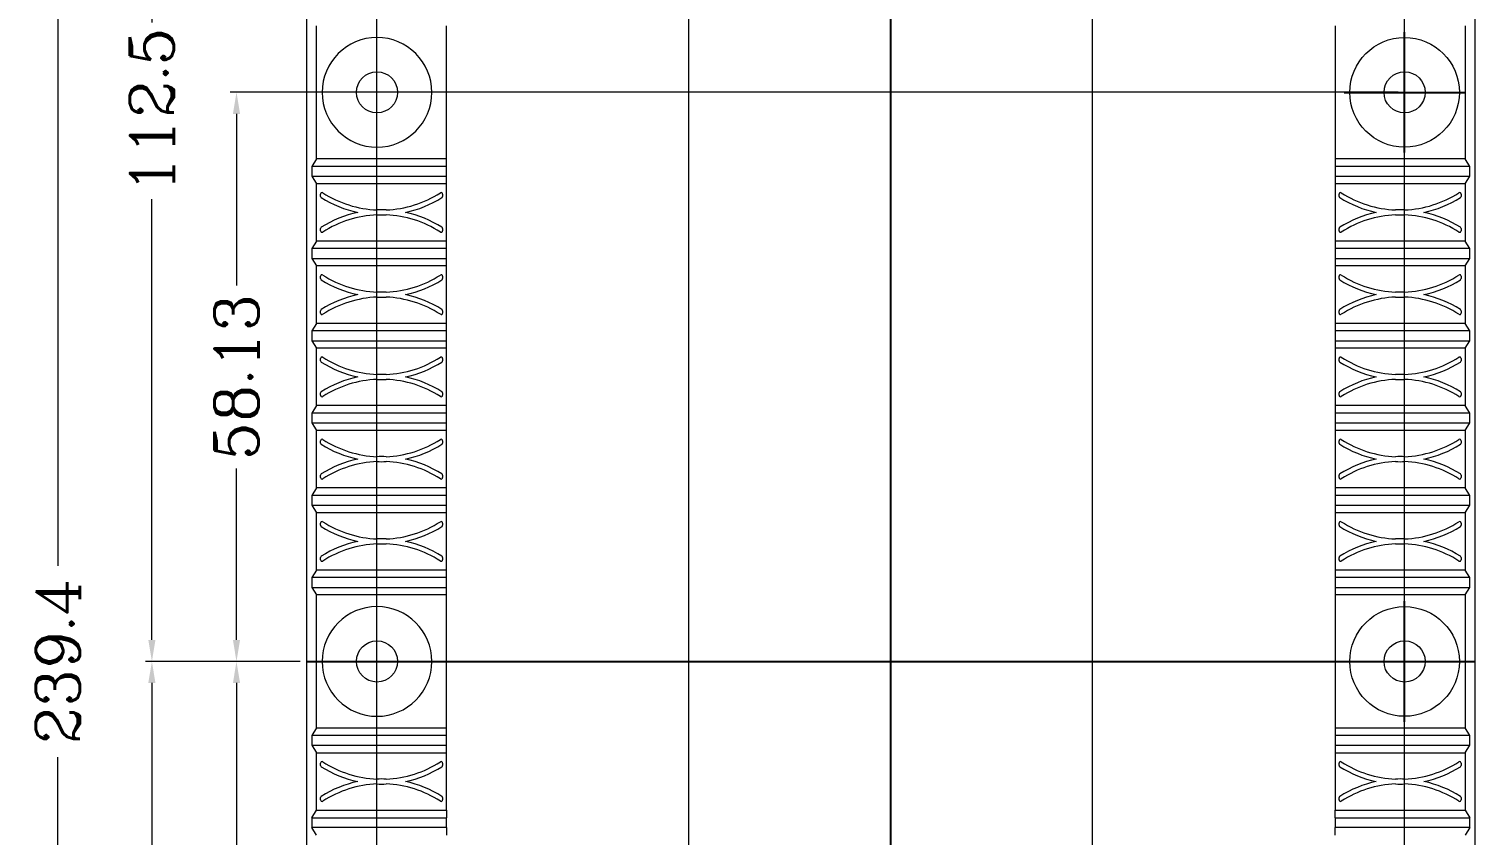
# Model space of a CAD drawing. Header units: inches. Extents: x 1726 to 2311, y 431 to 759.
# Drawn here: x 1726.1 to 1873.8, y 594.1 to 676.5 of the extents above; entities that cross this region are included whole.
import ezdxf
from ezdxf.lldxf.tags import DXFTag

# ---------------------------------------------------------------- set-up
doc = ezdxf.new("R2010")
doc.units = ezdxf.units.IN
doc.layers.add('3', color=7, linetype='Continuous', true_color=0xffffff)
doc.styles.add('ROMANC', font='romanc.shx', dxfattribs={"bigfont": 'gbcbig.shx'})
tags = doc.linetypes.add('CENTER', pattern=[2, 1.25, -0.25, 0.25, -0.25]).pattern_tags.tags
tags[10:11] = [DXFTag(74, 4), DXFTag(75, 0), DXFTag(340, '0'), DXFTag(46, 0.0), DXFTag(50, 0.0), DXFTag(44, 0.0), DXFTag(45, 0.0)]
tags[8:9] = [DXFTag(74, 4), DXFTag(75, 0), DXFTag(340, '0'), DXFTag(46, 0.0), DXFTag(50, 0.0), DXFTag(44, 0.0), DXFTag(45, 0.0)]
tags[6:7] = [DXFTag(74, 4), DXFTag(75, 0), DXFTag(340, '0'), DXFTag(46, 0.0), DXFTag(50, 0.0), DXFTag(44, 0.0), DXFTag(45, 0.0)]
tags[4:5] = [DXFTag(74, 4), DXFTag(75, 0), DXFTag(340, '0'), DXFTag(46, 0.0), DXFTag(50, 0.0), DXFTag(44, 0.0), DXFTag(45, 0.0)]
doc.dimstyles.new('YanXiu', dxfattribs={"dimtxt": 4.5, "dimasz": 2.2, "dimexe": 0.66, "dimexo": 0.66, "dimgap": 0.66, "dimtad": 0, "dimdsep": 46, "dimtxsty": 'ROMANC', "dimcen": 0, "dimclrd": 256, "dimclre": 131, "dimclrt": 42, "dimazin": 2, "dimtfac": 1, "dimtofl": 0, "dimtmove": 0, "dimatfit": 3, "dimfxl": 1, "dimlwd": 5, "dimlwe": 5, "dimarcsym": 0})

# ---------------------------------------------------------------- blocks, each defined once
blk = doc.blocks.new('*D42')
at = {"color": 131, "lineweight": 5}
for p, q in [((1753.78, 731.57), (1728.36, 731.57)), ((1753.78, 492.17), (1728.36, 492.17))]:
    blk.add_line(p, q, dxfattribs=at)
at = {"lineweight": 5}
for p, q in [((1729.02, 729.37), (1729.02, 621.64)), ((1729.02, 494.37), (1729.02, 602.1))]:
    blk.add_line(p, q, dxfattribs=at)
for points in [[(1728.65, 729.37), (1729.38, 729.37), (1729.02, 731.57)], [(1728.65, 494.37), (1729.38, 494.37), (1729.02, 492.17)]]:
    blk.add_solid(points)
at = {"layer": 'Defpoints', "color": 0}
for p in [(1729.02, 731.57), (1754.44, 731.57), (1754.44, 492.17)]:
    blk.add_point(p, dxfattribs=at)
at = {"color": 42, "insert": (1729.02, 611.87), "char_height": 4.5, "attachment_point": 5, "rotation": 90, "style": 'ROMANC'}
blk.add_mtext('239.4', dxfattribs=at)
blk = doc.blocks.new('*D44')
at = {"color": 131, "lineweight": 5}
for p, q in [((1753.78, 611.87), (1737.97, 611.87)), ((1865.97, 499.37), (1737.97, 499.37))]:
    blk.add_line(p, q, dxfattribs=at)
at = {"lineweight": 5}
for p, q in [((1738.63, 609.67), (1738.63, 564.64)), ((1738.63, 501.57), (1738.63, 546.6))]:
    blk.add_line(p, q, dxfattribs=at)
for points in [[(1738.26, 609.67), (1738.99, 609.67), (1738.63, 611.87)], [(1738.26, 501.57), (1738.99, 501.57), (1738.63, 499.37)]]:
    blk.add_solid(points)
at = {"layer": 'Defpoints', "color": 0}
for p in [(1738.63, 611.87), (1754.44, 611.87), (1866.63, 499.37)]:
    blk.add_point(p, dxfattribs=at)
at = {"color": 42, "insert": (1738.63, 555.62), "char_height": 4.5, "attachment_point": 5, "rotation": 90, "style": 'ROMANC'}
blk.add_mtext('112.5', dxfattribs=at)
blk = doc.blocks.new('*D45')
at = {"color": 131, "lineweight": 5}
for p, q in [((1865.97, 724.37), (1737.97, 724.37)), ((1753.78, 611.87), (1737.97, 611.87))]:
    blk.add_line(p, q, dxfattribs=at)
at = {"lineweight": 5}
for p, q in [((1738.63, 722.17), (1738.63, 677.14)), ((1738.63, 614.07), (1738.63, 659.1))]:
    blk.add_line(p, q, dxfattribs=at)
for points in [[(1738.26, 722.17), (1738.99, 722.17), (1738.63, 724.37)], [(1738.26, 614.07), (1738.99, 614.07), (1738.63, 611.87)]]:
    blk.add_solid(points)
at = {"layer": 'Defpoints', "color": 0}
for p in [(1866.63, 724.37), (1738.63, 611.87), (1754.44, 611.87)]:
    blk.add_point(p, dxfattribs=at)
at = {"color": 42, "insert": (1738.63, 668.12), "char_height": 4.5, "attachment_point": 5, "rotation": 90, "style": 'ROMANC'}
blk.add_mtext('112.5', dxfattribs=at)
blk = doc.blocks.new('*D46')
at = {"color": 131, "lineweight": 5}
for p, q in [((1753.78, 611.87), (1746.61, 611.87)), ((1865.97, 553.75), (1746.61, 553.75))]:
    blk.add_line(p, q, dxfattribs=at)
at = {"lineweight": 5}
for p, q in [((1747.27, 609.67), (1747.27, 592.15)), ((1747.27, 555.95), (1747.27, 573.47))]:
    blk.add_line(p, q, dxfattribs=at)
for points in [[(1746.91, 609.67), (1747.64, 609.67), (1747.27, 611.87)], [(1746.91, 555.95), (1747.64, 555.95), (1747.27, 553.75)]]:
    blk.add_solid(points)
at = {"layer": 'Defpoints', "color": 0}
for p in [(1747.27, 611.87), (1754.44, 611.87), (1866.63, 553.75)]:
    blk.add_point(p, dxfattribs=at)
at = {"color": 42, "insert": (1747.27, 582.81), "char_height": 4.5, "attachment_point": 5, "rotation": 90, "style": 'ROMANC'}
blk.add_mtext('58.12', dxfattribs=at)
blk = doc.blocks.new('*D47')
at = {"color": 131, "lineweight": 5}
for p, q in [((1865.97, 670), (1746.61, 670)), ((1753.78, 611.87), (1746.61, 611.87))]:
    blk.add_line(p, q, dxfattribs=at)
at = {"lineweight": 5}
for p, q in [((1747.27, 667.8), (1747.27, 650.27)), ((1747.27, 614.07), (1747.27, 631.59))]:
    blk.add_line(p, q, dxfattribs=at)
for points in [[(1746.91, 667.8), (1747.64, 667.8), (1747.27, 670)], [(1746.91, 614.07), (1747.64, 614.07), (1747.27, 611.87)]]:
    blk.add_solid(points)
at = {"layer": 'Defpoints', "color": 0}
for p in [(1866.63, 670), (1747.27, 611.87), (1754.44, 611.87)]:
    blk.add_point(p, dxfattribs=at)
at = {"color": 42, "insert": (1747.27, 640.93), "char_height": 4.5, "attachment_point": 5, "rotation": 90, "style": 'ROMANC'}
blk.add_mtext('58.13', dxfattribs=at)
blk = doc.blocks.new('*D48')
at = {"color": 131, "lineweight": 5}
for p, q in [((1761.63, 500.03), (1761.63, 747.39)), ((1814.14, 732.23), (1814.14, 747.39))]:
    blk.add_line(p, q, dxfattribs=at)
at = {"lineweight": 5}
for p, q in [((1763.83, 746.73), (1780.37, 746.73)), ((1811.94, 746.73), (1795.4, 746.73))]:
    blk.add_line(p, q, dxfattribs=at)
for points in [[(1763.83, 747.1), (1763.83, 746.37), (1761.63, 746.73)], [(1811.94, 747.1), (1811.94, 746.37), (1814.14, 746.73)]]:
    blk.add_solid(points)
at = {"layer": 'Defpoints', "color": 0}
for p in [(1814.14, 746.73), (1814.14, 731.57), (1761.63, 499.37)]:
    blk.add_point(p, dxfattribs=at)
at = {"color": 42, "insert": (1787.88, 746.73), "char_height": 4.5, "attachment_point": 5, "style": 'ROMANC'}
blk.add_mtext('52.5', dxfattribs=at)
blk = doc.blocks.new('*D49')
at = {"color": 131, "lineweight": 5}
for p, q in [((1814.14, 732.23), (1814.14, 739.67)), ((1834.75, 500.03), (1834.75, 739.67))]:
    blk.add_line(p, q, dxfattribs=at)
at = {"lineweight": 5}
for p, q in [((1816.34, 739.01), (1832.55, 739.01)), ((1834.75, 739.01), (1836.95, 739.01))]:
    blk.add_line(p, q, dxfattribs=at)
for points in [[(1816.34, 739.37), (1816.34, 738.64), (1814.14, 739.01)], [(1832.55, 739.37), (1832.55, 738.64), (1834.75, 739.01)]]:
    blk.add_solid(points)
at = {"layer": 'Defpoints', "color": 0}
for p in [(1814.14, 739.01), (1814.14, 731.57), (1834.75, 499.37)]:
    blk.add_point(p, dxfattribs=at)
at = {"color": 42, "insert": (1846.61, 739.01), "char_height": 4.5, "attachment_point": 5, "style": 'ROMANC'}
blk.add_mtext('20.62', dxfattribs=at)
blk = doc.blocks.new('*D50')
at = {"color": 131, "lineweight": 5}
for p, q in [((1814.14, 732.23), (1814.14, 747.39)), ((1866.63, 500.03), (1866.63, 747.39))]:
    blk.add_line(p, q, dxfattribs=at)
at = {"lineweight": 5}
for p, q in [((1816.34, 746.73), (1832.87, 746.73)), ((1864.43, 746.73), (1847.9, 746.73))]:
    blk.add_line(p, q, dxfattribs=at)
for points in [[(1816.34, 747.1), (1816.34, 746.37), (1814.14, 746.73)], [(1864.43, 747.1), (1864.43, 746.37), (1866.63, 746.73)]]:
    blk.add_solid(points)
at = {"layer": 'Defpoints', "color": 0}
for p in [(1814.14, 746.73), (1814.14, 731.57), (1866.63, 499.37)]:
    blk.add_point(p, dxfattribs=at)
at = {"color": 42, "insert": (1840.38, 746.73), "char_height": 4.5, "attachment_point": 5, "style": 'ROMANC'}
blk.add_mtext('52.5', dxfattribs=at)
blk = doc.blocks.new('*D51')
at = {"lineweight": 5}
for p, q in [((1793.5, 739.01), (1791.3, 739.01)), ((1811.94, 739.01), (1795.7, 739.01))]:
    blk.add_line(p, q, dxfattribs=at)
at = {"color": 131, "lineweight": 5}
for p, q in [((1793.5, 500.03), (1793.5, 739.67)), ((1814.14, 732.23), (1814.14, 739.67))]:
    blk.add_line(p, q, dxfattribs=at)
for points in [[(1795.7, 739.37), (1795.7, 738.64), (1793.5, 739.01)], [(1811.94, 739.37), (1811.94, 738.64), (1814.14, 739.01)]]:
    blk.add_solid(points)
at = {"layer": 'Defpoints', "color": 0}
for p in [(1814.14, 739.01), (1814.14, 731.57), (1793.5, 499.37)]:
    blk.add_point(p, dxfattribs=at)
at = {"color": 42, "insert": (1781.64, 739.01), "char_height": 4.5, "attachment_point": 5, "style": 'ROMANC'}
blk.add_mtext('20.63', dxfattribs=at)

msp = doc.modelspace()

# ---------------------------------------------------------------- linework, layer by layer
at = {"layer": '3', "color": 7, "linetype": 'Continuous', "lineweight": 18}
for p, q in [((1754.437, 731.569), (1754.437, 492.171)), ((1873.835, 492.171), (1873.835, 731.569)), ((1755.46, 663.202), (1755.46, 676.789)), ((1768.736, 663.202), (1768.736, 676.789)), ((1859.536, 676.789), (1859.536, 663.202)), ((1872.813, 676.789), (1872.813, 663.202)), ((1755.46, 663.202), (1754.967, 662.433)), ((1768.736, 662.433), (1754.967, 662.433)), ((1754.967, 662.433), (1754.967, 661.433)), ((1768.736, 663.202), (1755.46, 663.202)), ((1768.736, 662.433), (1768.736, 663.202)), ((1768.736, 661.433), (1768.736, 662.433)), ((1872.813, 663.202), (1859.536, 663.202)), ((1859.536, 663.202), (1859.536, 662.433)), ((1873.306, 662.433), (1859.536, 662.433)), ((1859.536, 662.433), (1859.536, 661.433)), ((1873.306, 662.433), (1872.813, 663.202)), ((1873.306, 661.433), (1873.306, 662.433)), ((1754.967, 661.433), (1755.46, 660.664)), ((1754.967, 661.433), (1768.736, 661.433)), ((1755.46, 654.802), (1755.46, 660.664)), ((1768.736, 660.664), (1755.46, 660.664)), ((1768.736, 660.664), (1768.736, 661.433)), ((1768.736, 654.802), (1768.736, 660.664)), ((1859.536, 661.433), (1873.306, 661.433)), ((1859.536, 661.433), (1859.536, 660.664)), ((1872.813, 660.664), (1859.536, 660.664)), ((1859.536, 660.664), (1859.536, 654.802)), ((1872.813, 660.664), (1873.306, 661.433)), ((1872.813, 660.664), (1872.813, 654.802)), ((1755.86, 659.375), (1755.86, 659.611)), ((1768.336, 659.611), (1768.336, 659.375)), ((1859.936, 659.375), (1859.936, 659.611)), ((1872.413, 659.611), (1872.413, 659.375)), ((1755.46, 654.802), (1754.967, 654.033)), ((1768.736, 654.802), (1755.46, 654.802)), ((1755.86, 655.854), (1755.86, 656.091)), ((1768.336, 656.091), (1768.336, 655.854)), ((1768.736, 654.033), (1768.736, 654.802)), ((1872.813, 654.802), (1859.536, 654.802)), ((1859.536, 654.802), (1859.536, 654.033)), ((1859.936, 655.854), (1859.936, 656.091)), ((1872.413, 656.091), (1872.413, 655.854)), ((1873.306, 654.033), (1872.813, 654.802)), ((1768.736, 654.033), (1754.967, 654.033)), ((1754.967, 654.033), (1754.967, 653.033)), ((1768.736, 653.033), (1768.736, 654.033)), ((1873.306, 654.033), (1859.536, 654.033)), ((1859.536, 654.033), (1859.536, 653.033)), ((1873.306, 653.033), (1873.306, 654.033)), ((1754.967, 653.033), (1768.736, 653.033)), ((1754.967, 653.033), (1755.46, 652.264)), ((1755.46, 646.402), (1755.46, 652.264)), ((1768.736, 652.264), (1755.46, 652.264)), ((1768.736, 652.264), (1768.736, 653.033)), ((1768.736, 646.402), (1768.736, 652.264)), ((1859.536, 653.033), (1873.306, 653.033)), ((1859.536, 653.033), (1859.536, 652.264)), ((1872.813, 652.264), (1859.536, 652.264)), ((1859.536, 652.264), (1859.536, 646.402)), ((1872.813, 652.264), (1873.306, 653.033)), ((1872.813, 652.264), (1872.813, 646.402)), ((1755.86, 650.975), (1755.86, 651.211)), ((1768.336, 651.211), (1768.336, 650.975)), ((1859.936, 650.975), (1859.936, 651.211)), ((1872.413, 651.211), (1872.413, 650.975)), ((1755.86, 647.454), (1755.86, 647.691)), ((1768.336, 647.691), (1768.336, 647.454)), ((1859.936, 647.454), (1859.936, 647.691)), ((1872.413, 647.691), (1872.413, 647.454)), ((1755.46, 646.402), (1754.967, 645.633)), ((1768.736, 646.402), (1755.46, 646.402)), ((1768.736, 645.633), (1768.736, 646.402)), ((1859.536, 646.402), (1859.536, 645.633)), ((1872.813, 646.402), (1859.536, 646.402)), ((1873.306, 645.633), (1872.813, 646.402)), ((1754.967, 645.633), (1754.967, 644.633)), ((1768.736, 645.633), (1754.967, 645.633)), ((1754.967, 644.633), (1768.736, 644.633)), ((1754.967, 644.633), (1755.46, 643.864)), ((1768.736, 644.633), (1768.736, 645.633)), ((1768.736, 643.864), (1768.736, 644.633)), ((1859.536, 645.633), (1859.536, 644.633)), ((1873.306, 645.633), (1859.536, 645.633)), ((1859.536, 644.633), (1859.536, 643.864)), ((1859.536, 644.633), (1873.306, 644.633)), ((1872.813, 643.864), (1873.306, 644.633)), ((1873.306, 644.633), (1873.306, 645.633)), ((1755.46, 638.002), (1755.46, 643.864)), ((1768.736, 643.864), (1755.46, 643.864)), ((1755.86, 642.575), (1755.86, 642.811)), ((1768.336, 642.811), (1768.336, 642.575)), ((1768.736, 638.002), (1768.736, 643.864)), ((1859.536, 643.864), (1859.536, 638.002)), ((1872.813, 643.864), (1859.536, 643.864)), ((1859.936, 642.575), (1859.936, 642.811)), ((1872.413, 642.811), (1872.413, 642.575)), ((1872.813, 643.864), (1872.813, 638.002)), ((1755.86, 639.054), (1755.86, 639.291)), ((1768.336, 639.291), (1768.336, 639.054)), ((1859.936, 639.054), (1859.936, 639.291)), ((1872.413, 639.291), (1872.413, 639.054)), ((1755.46, 638.002), (1754.967, 637.233)), ((1768.736, 637.233), (1754.967, 637.233)), ((1754.967, 637.233), (1754.967, 636.233)), ((1768.736, 638.002), (1755.46, 638.002)), ((1768.736, 637.233), (1768.736, 638.002)), ((1768.736, 636.233), (1768.736, 637.233)), ((1859.536, 638.002), (1859.536, 637.233)), ((1872.813, 638.002), (1859.536, 638.002)), ((1859.536, 637.233), (1859.536, 636.233)), ((1873.306, 637.233), (1859.536, 637.233)), ((1873.306, 637.233), (1872.813, 638.002)), ((1873.306, 636.233), (1873.306, 637.233)), ((1754.967, 636.233), (1755.46, 635.464)), ((1754.967, 636.233), (1768.736, 636.233)), ((1755.46, 629.602), (1755.46, 635.464)), ((1768.736, 635.464), (1755.46, 635.464)), ((1768.736, 635.464), (1768.736, 636.233)), ((1768.736, 629.602), (1768.736, 635.464)), ((1859.536, 636.233), (1859.536, 635.464)), ((1859.536, 636.233), (1873.306, 636.233)), ((1859.536, 635.464), (1859.536, 629.602)), ((1872.813, 635.464), (1859.536, 635.464)), ((1872.813, 635.464), (1873.306, 636.233)), ((1872.813, 635.464), (1872.813, 629.602)), ((1755.86, 634.175), (1755.86, 634.411)), ((1768.336, 634.411), (1768.336, 634.175)), ((1859.936, 634.175), (1859.936, 634.411)), ((1872.413, 634.411), (1872.413, 634.175)), ((1755.46, 629.602), (1754.967, 628.833)), ((1768.736, 629.602), (1755.46, 629.602)), ((1755.86, 630.654), (1755.86, 630.891)), ((1768.336, 630.891), (1768.336, 630.654)), ((1768.736, 628.833), (1768.736, 629.602)), ((1872.813, 629.602), (1859.536, 629.602)), ((1859.536, 629.602), (1859.536, 628.833)), ((1859.936, 630.654), (1859.936, 630.891)), ((1872.413, 630.891), (1872.413, 630.654)), ((1873.306, 628.833), (1872.813, 629.602)), ((1754.967, 628.833), (1754.967, 627.833)), ((1768.736, 628.833), (1754.967, 628.833)), ((1768.736, 627.833), (1768.736, 628.833)), ((1873.306, 628.833), (1859.536, 628.833)), ((1859.536, 628.833), (1859.536, 627.833)), ((1873.306, 627.833), (1873.306, 628.833)), ((1754.967, 627.833), (1755.46, 627.064)), ((1754.967, 627.833), (1768.736, 627.833)), ((1755.46, 621.202), (1755.46, 627.064)), ((1768.736, 627.064), (1755.46, 627.064)), ((1768.736, 627.064), (1768.736, 627.833)), ((1768.736, 621.202), (1768.736, 627.064)), ((1859.536, 627.833), (1859.536, 627.064)), ((1859.536, 627.833), (1873.306, 627.833)), ((1859.536, 627.064), (1859.536, 621.202)), ((1872.813, 627.064), (1859.536, 627.064)), ((1872.813, 627.064), (1873.306, 627.833)), ((1872.813, 627.064), (1872.813, 621.202)), ((1755.86, 625.775), (1755.86, 626.011)), ((1768.336, 626.011), (1768.336, 625.775)), ((1859.936, 625.775), (1859.936, 626.011)), ((1872.413, 626.011), (1872.413, 625.775)), ((1755.86, 622.254), (1755.86, 622.491)), ((1768.336, 622.491), (1768.336, 622.254)), ((1859.936, 622.254), (1859.936, 622.491)), ((1872.413, 622.491), (1872.413, 622.254)), ((1755.46, 621.202), (1754.967, 620.433)), ((1768.736, 621.202), (1755.46, 621.202)), ((1768.736, 620.433), (1768.736, 621.202)), ((1859.536, 621.202), (1859.536, 620.433)), ((1872.813, 621.202), (1859.536, 621.202)), ((1873.306, 620.433), (1872.813, 621.202)), ((1768.736, 620.433), (1754.967, 620.433)), ((1754.967, 620.433), (1754.967, 619.433)), ((1754.967, 619.433), (1768.736, 619.433)), ((1754.967, 619.433), (1755.46, 618.664)), ((1768.736, 619.433), (1768.736, 620.433)), ((1768.736, 618.664), (1768.736, 619.433)), ((1859.536, 620.433), (1859.536, 619.433)), ((1873.306, 620.433), (1859.536, 620.433)), ((1859.536, 619.433), (1859.536, 618.664)), ((1859.536, 619.433), (1873.306, 619.433)), ((1872.813, 618.664), (1873.306, 619.433)), ((1873.306, 619.433), (1873.306, 620.433)), ((1755.46, 605.077), (1755.46, 618.664)), ((1768.736, 618.664), (1755.46, 618.664)), ((1768.736, 605.077), (1768.736, 618.664)), ((1859.536, 618.664), (1859.536, 605.077)), ((1872.813, 618.664), (1859.536, 618.664)), ((1872.813, 618.664), (1872.813, 605.077)), ((1755.46, 605.077), (1754.967, 604.308)), ((1755.46, 605.077), (1768.736, 605.077)), ((1768.736, 604.308), (1768.736, 605.077)), ((1859.536, 605.077), (1872.813, 605.077)), ((1859.536, 605.077), (1859.536, 604.308)), ((1873.306, 604.308), (1872.813, 605.077)), ((1768.736, 604.308), (1754.967, 604.308)), ((1754.967, 604.308), (1754.967, 603.308)), ((1754.967, 603.308), (1768.736, 603.308)), ((1754.967, 603.308), (1755.46, 602.539)), ((1768.736, 603.308), (1768.736, 604.308)), ((1768.736, 602.539), (1768.736, 603.308)), ((1859.536, 604.308), (1859.536, 603.308)), ((1873.306, 604.308), (1859.536, 604.308)), ((1859.536, 603.308), (1859.536, 602.539)), ((1859.536, 603.308), (1873.306, 603.308)), ((1872.813, 602.539), (1873.306, 603.308)), ((1873.306, 603.308), (1873.306, 604.308)), ((1755.46, 596.677), (1755.46, 602.539)), ((1755.46, 602.539), (1768.736, 602.539)), ((1755.86, 601.25), (1755.86, 601.486)), ((1768.336, 601.486), (1768.336, 601.25)), ((1768.736, 596.677), (1768.736, 602.539)), ((1859.536, 602.539), (1859.536, 596.677)), ((1859.536, 602.539), (1872.813, 602.539)), ((1859.936, 601.25), (1859.936, 601.486)), ((1872.413, 601.486), (1872.413, 601.25)), ((1872.813, 602.539), (1872.813, 596.677)), ((1755.86, 597.729), (1755.86, 597.966)), ((1768.336, 597.966), (1768.336, 597.729)), ((1859.936, 597.729), (1859.936, 597.966)), ((1872.413, 597.966), (1872.413, 597.729)), ((1754.967, 595.908), (1755.46, 596.677)), ((1754.967, 595.908), (1754.967, 594.908)), ((1755.46, 596.677), (1768.736, 596.677)), ((1768.736, 596.677), (1768.736, 595.908)), ((1768.736, 594.908), (1768.736, 595.908)), ((1859.536, 596.677), (1872.813, 596.677)), ((1859.536, 595.908), (1859.536, 596.677)), ((1859.536, 595.908), (1859.536, 594.908)), ((1872.813, 596.677), (1873.306, 595.908)), ((1873.306, 594.908), (1873.306, 595.908)), ((1768.736, 594.908), (1754.967, 594.908)), ((1755.46, 594.139), (1754.967, 594.908)), ((1768.736, 594.908), (1768.736, 594.139)), ((1859.536, 594.139), (1859.536, 594.908)), ((1873.306, 594.908), (1859.536, 594.908)), ((1873.306, 594.908), (1872.813, 594.139))]:
    msp.add_line(p, q, dxfattribs=at)
at = {"layer": '3', "color": 1, "linetype": 'CENTER', "ltscale": 12.130858}
for p, q in [((1814.136, 492.171), (1814.136, 731.569)), ((1754.437, 611.87), (1873.835, 611.87))]:
    msp.add_line(p, q, dxfattribs=at)
at = {"layer": '3', "color": 1, "linetype": 'CENTER', "ltscale": 5.6896}
for p, q in [((1866.63, 663.835), (1866.63, 676.155)), ((1860.47, 669.995), (1872.79, 669.995)), ((1866.63, 605.71), (1866.63, 618.03)), ((1860.47, 611.87), (1872.79, 611.87))]:
    msp.add_line(p, q, dxfattribs=at)
at = {"layer": '3', "color": 7, "linetype": 'Continuous', "lineweight": 18, "extrusion": (0, 0, -1)}
for centre in [(-1761.63, 669.995), (-1761.63, 611.87)]:
    msp.add_circle(centre, 5.6, dxfattribs=at)
at = {"layer": '3', "color": 7, "linetype": 'Continuous', "lineweight": 18}
for centre in [(1866.63, 669.995), (1866.63, 611.87)]:
    msp.add_circle(centre, 5.6, dxfattribs=at)
at = {"layer": '3', "color": 7, "linetype": 'Continuous', "lineweight": 18, "extrusion": (0, 0, -1)}
for centre, start, end in [((-1761.63, 669.995), 0, 180), ((-1866.63, 669.995), 0, 180), ((-1761.63, 669.995), 180, 0), ((-1866.63, 669.995), 180, 0), ((-1761.63, 611.87), 0, 180), ((-1866.63, 611.87), 0, 180), ((-1761.63, 611.87), 180, 0), ((-1866.63, 611.87), 180, 0)]:
    msp.add_arc(centre, 2.1, start, end, dxfattribs=at)
at = {"layer": '3', "color": 7, "linetype": 'Continuous', "lineweight": 18}
for centre, radius, start, end in [((1756.01, 659.611), 0.15, 57.26691, 180.00159), ((1756.01, 659.375), 0.15, 180.0016, 237.90742), ((1762.098, 669.083), 11.609, 237.90742, 257.86737), ((1762.098, 669.083), 11.109, 237.26691, 267.6286), ((1762.098, 669.083), 11.109, 272.3714, 302.73309), ((1762.098, 669.083), 11.609, 282.13263, 302.09258), ((1768.186, 659.611), 0.15, 359.99841, 122.73309), ((1768.186, 659.375), 0.15, 302.09258, 359.9984), ((1860.086, 659.611), 0.15, 57.26691, 180.00159), ((1860.086, 659.375), 0.15, 180.0016, 237.90742), ((1866.174, 669.083), 11.609, 237.90742, 257.86737), ((1866.174, 669.083), 11.109, 237.26691, 267.6286), ((1866.174, 669.083), 11.109, 272.3714, 302.73309), ((1866.174, 669.083), 11.609, 282.13263, 302.09258), ((1872.263, 659.611), 0.15, 359.99841, 122.73309), ((1872.263, 659.375), 0.15, 302.09258, 359.9984), ((1762.098, 646.383), 11.609, 102.13263, 122.09258), ((1762.098, 646.383), 11.609, 87.73079, 92.26921), ((1762.098, 646.383), 11.609, 57.90742, 77.86737), ((1866.174, 646.383), 11.609, 102.13263, 122.09258), ((1866.174, 646.383), 11.609, 87.73079, 92.26921), ((1866.174, 646.383), 11.609, 57.90742, 77.86737), ((1756.01, 656.091), 0.15, 122.09258, 179.9984), ((1762.098, 646.383), 11.109, 92.3714, 122.73309), ((1762.098, 669.083), 11.609, 267.73079, 272.26921), ((1762.098, 646.383), 11.109, 57.26691, 87.6286), ((1768.186, 656.091), 0.15, 0.0016, 57.90742), ((1860.086, 656.091), 0.15, 122.09258, 179.9984), ((1866.174, 646.383), 11.109, 92.3714, 122.73309), ((1866.174, 669.083), 11.609, 267.73079, 272.26921), ((1866.174, 646.383), 11.109, 57.26691, 87.6286), ((1872.263, 656.091), 0.15, 0.0016, 57.90742), ((1756.01, 655.854), 0.15, 179.99841, 302.73309), ((1768.186, 655.854), 0.15, 237.26691, 0.00159), ((1860.086, 655.854), 0.15, 179.99841, 302.73309), ((1872.263, 655.854), 0.15, 237.26691, 0.00159), ((1756.01, 651.211), 0.15, 57.26691, 180.00159), ((1756.01, 650.975), 0.15, 180.0016, 237.90742), ((1762.098, 660.683), 11.609, 237.90742, 257.86737), ((1762.098, 660.683), 11.109, 237.26691, 267.6286), ((1762.098, 660.683), 11.109, 272.3714, 302.73309), ((1762.098, 660.683), 11.609, 282.13263, 302.09258), ((1768.186, 651.211), 0.15, 359.99841, 122.73309), ((1768.186, 650.975), 0.15, 302.09258, 359.9984), ((1860.086, 651.211), 0.15, 57.26691, 180.00159), ((1860.086, 650.975), 0.15, 180.0016, 237.90742), ((1866.174, 660.683), 11.609, 237.90742, 257.86737), ((1866.174, 660.683), 11.109, 237.26691, 267.6286), ((1866.174, 660.683), 11.109, 272.3714, 302.73309), ((1866.174, 660.683), 11.609, 282.13263, 302.09258), ((1872.263, 651.211), 0.15, 359.99841, 122.73309), ((1872.263, 650.975), 0.15, 302.09258, 359.9984), ((1762.098, 637.983), 11.609, 102.13263, 122.09258), ((1762.098, 637.983), 11.109, 92.3714, 122.73309), ((1762.098, 637.983), 11.609, 87.73079, 92.26921), ((1762.098, 660.683), 11.609, 267.73079, 272.26921), ((1762.098, 637.983), 11.109, 57.26691, 87.6286), ((1762.098, 637.983), 11.609, 57.90742, 77.86737), ((1866.174, 637.983), 11.609, 102.13263, 122.09258), ((1866.174, 637.983), 11.109, 92.3714, 122.73309), ((1866.174, 637.983), 11.609, 87.73079, 92.26921), ((1866.174, 660.683), 11.609, 267.73079, 272.26921), ((1866.174, 637.983), 11.109, 57.26691, 87.6286), ((1866.174, 637.983), 11.609, 57.90742, 77.86737), ((1756.01, 647.691), 0.15, 122.09258, 179.9984), ((1756.01, 647.454), 0.15, 179.99841, 302.73309), ((1768.186, 647.454), 0.15, 237.26691, 0.00159), ((1768.186, 647.691), 0.15, 0.0016, 57.90742), ((1860.086, 647.691), 0.15, 122.09258, 179.9984), ((1860.086, 647.454), 0.15, 179.99841, 302.73309), ((1872.263, 647.454), 0.15, 237.26691, 0.00159), ((1872.263, 647.691), 0.15, 0.0016, 57.90742), ((1756.01, 642.811), 0.15, 57.26691, 180.00159), ((1762.098, 652.283), 11.109, 237.26691, 267.6286), ((1762.098, 652.283), 11.109, 272.3714, 302.73309), ((1768.186, 642.811), 0.15, 359.99841, 122.73309), ((1860.086, 642.811), 0.15, 57.26691, 180.00159), ((1866.174, 652.283), 11.109, 237.26691, 267.6286), ((1866.174, 652.283), 11.109, 272.3714, 302.73309), ((1872.263, 642.811), 0.15, 359.99841, 122.73309), ((1756.01, 642.575), 0.15, 180.0016, 237.90742), ((1762.098, 652.283), 11.609, 237.90742, 257.86737), ((1762.098, 652.283), 11.609, 282.13263, 302.09258), ((1768.186, 642.575), 0.15, 302.09258, 359.9984), ((1860.086, 642.575), 0.15, 180.0016, 237.90742), ((1866.174, 652.283), 11.609, 237.90742, 257.86737), ((1866.174, 652.283), 11.609, 282.13263, 302.09258), ((1872.263, 642.575), 0.15, 302.09258, 359.9984), ((1762.098, 629.583), 11.609, 102.13263, 122.09258), ((1762.098, 629.583), 11.109, 92.3714, 122.73309), ((1762.098, 629.583), 11.609, 87.73079, 92.26921), ((1762.098, 652.283), 11.609, 267.73079, 272.26921), ((1762.098, 629.583), 11.109, 57.26691, 87.6286), ((1762.098, 629.583), 11.609, 57.90742, 77.86737), ((1866.174, 629.583), 11.609, 102.13263, 122.09258), ((1866.174, 629.583), 11.109, 92.3714, 122.73309), ((1866.174, 629.583), 11.609, 87.73079, 92.26921), ((1866.174, 652.283), 11.609, 267.73079, 272.26921), ((1866.174, 629.583), 11.109, 57.26691, 87.6286), ((1866.174, 629.583), 11.609, 57.90742, 77.86737), ((1756.01, 639.291), 0.15, 122.09258, 179.9984), ((1756.01, 639.054), 0.15, 179.99841, 302.73309), ((1768.186, 639.054), 0.15, 237.26691, 0.00159), ((1768.186, 639.291), 0.15, 0.0016, 57.90742), ((1860.086, 639.291), 0.15, 122.09258, 179.9984), ((1860.086, 639.054), 0.15, 179.99841, 302.73309), ((1872.263, 639.054), 0.15, 237.26691, 0.00159), ((1872.263, 639.291), 0.15, 0.0016, 57.90742), ((1756.01, 634.411), 0.15, 57.26691, 180.00159), ((1756.01, 634.175), 0.15, 180.0016, 237.90742), ((1762.098, 643.883), 11.609, 237.90742, 257.86737), ((1762.098, 643.883), 11.109, 237.26691, 267.6286), ((1762.098, 643.883), 11.109, 272.3714, 302.73309), ((1762.098, 643.883), 11.609, 282.13263, 302.09258), ((1768.186, 634.411), 0.15, 359.99841, 122.73309), ((1768.186, 634.175), 0.15, 302.09258, 359.9984), ((1860.086, 634.411), 0.15, 57.26691, 180.00159), ((1860.086, 634.175), 0.15, 180.0016, 237.90742), ((1866.174, 643.883), 11.609, 237.90742, 257.86737), ((1866.174, 643.883), 11.109, 237.26691, 267.6286), ((1866.174, 643.883), 11.109, 272.3714, 302.73309), ((1866.174, 643.883), 11.609, 282.13263, 302.09258), ((1872.263, 634.411), 0.15, 359.99841, 122.73309), ((1872.263, 634.175), 0.15, 302.09258, 359.9984), ((1762.098, 621.183), 11.609, 102.13263, 122.09258), ((1762.098, 621.183), 11.609, 87.73079, 92.26921), ((1762.098, 621.183), 11.609, 57.90742, 77.86737), ((1866.174, 621.183), 11.609, 102.13263, 122.09258), ((1866.174, 621.183), 11.609, 87.73079, 92.26921), ((1866.174, 621.183), 11.609, 57.90742, 77.86737), ((1756.01, 630.891), 0.15, 122.09258, 179.9984), ((1762.098, 621.183), 11.109, 92.3714, 122.73309), ((1762.098, 643.883), 11.609, 267.73079, 272.26921), ((1762.098, 621.183), 11.109, 57.26691, 87.6286), ((1768.186, 630.891), 0.15, 0.0016, 57.90742), ((1860.086, 630.891), 0.15, 122.09258, 179.9984), ((1866.174, 621.183), 11.109, 92.3714, 122.73309), ((1866.174, 643.883), 11.609, 267.73079, 272.26921), ((1866.174, 621.183), 11.109, 57.26691, 87.6286), ((1872.263, 630.891), 0.15, 0.0016, 57.90742), ((1756.01, 630.654), 0.15, 179.99841, 302.73309), ((1768.186, 630.654), 0.15, 237.26691, 0.00159), ((1860.086, 630.654), 0.15, 179.99841, 302.73309), ((1872.263, 630.654), 0.15, 237.26691, 0.00159), ((1756.01, 626.011), 0.15, 57.26691, 180.00159), ((1756.01, 625.775), 0.15, 180.0016, 237.90742), ((1762.098, 635.483), 11.609, 237.90742, 257.86737), ((1762.098, 635.483), 11.109, 237.26691, 267.6286), ((1762.098, 635.483), 11.109, 272.3714, 302.73309), ((1762.098, 635.483), 11.609, 282.13263, 302.09258), ((1768.186, 626.011), 0.15, 359.99841, 122.73309), ((1768.186, 625.775), 0.15, 302.09258, 359.9984), ((1860.086, 626.011), 0.15, 57.26691, 180.00159), ((1860.086, 625.775), 0.15, 180.0016, 237.90742), ((1866.174, 635.483), 11.609, 237.90742, 257.86737), ((1866.174, 635.483), 11.109, 237.26691, 267.6286), ((1866.174, 635.483), 11.109, 272.3714, 302.73309), ((1866.174, 635.483), 11.609, 282.13263, 302.09258), ((1872.263, 626.011), 0.15, 359.99841, 122.73309), ((1872.263, 625.775), 0.15, 302.09258, 359.9984), ((1762.098, 612.783), 11.609, 102.13263, 122.09258), ((1762.098, 612.783), 11.109, 92.3714, 122.73309), ((1762.098, 612.783), 11.609, 87.73079, 92.26921), ((1762.098, 635.483), 11.609, 267.73079, 272.26921), ((1762.098, 612.783), 11.109, 57.26691, 87.6286), ((1762.098, 612.783), 11.609, 57.90742, 77.86737), ((1866.174, 612.783), 11.609, 102.13263, 122.09258), ((1866.174, 612.783), 11.109, 92.3714, 122.73309), ((1866.174, 612.783), 11.609, 87.73079, 92.26921), ((1866.174, 635.483), 11.609, 267.73079, 272.26921), ((1866.174, 612.783), 11.109, 57.26691, 87.6286), ((1866.174, 612.783), 11.609, 57.90742, 77.86737), ((1756.01, 622.491), 0.15, 122.09258, 179.9984), ((1756.01, 622.254), 0.15, 179.99841, 302.73309), ((1768.186, 622.254), 0.15, 237.26691, 0.00159), ((1768.186, 622.491), 0.15, 0.0016, 57.90742), ((1860.086, 622.491), 0.15, 122.09258, 179.9984), ((1860.086, 622.254), 0.15, 179.99841, 302.73309), ((1872.263, 622.254), 0.15, 237.26691, 0.00159), ((1872.263, 622.491), 0.15, 0.0016, 57.90742), ((1756.01, 601.486), 0.15, 57.26691, 180.00159), ((1762.098, 610.958), 11.109, 237.26691, 267.6286), ((1762.098, 610.958), 11.109, 272.3714, 302.73309), ((1768.186, 601.486), 0.15, 359.99841, 122.73309), ((1860.086, 601.486), 0.15, 57.26691, 180.00159), ((1866.174, 610.958), 11.109, 237.26691, 267.6286), ((1866.174, 610.958), 11.109, 272.3714, 302.73309), ((1872.263, 601.486), 0.15, 359.99841, 122.73309), ((1756.01, 601.25), 0.15, 180.0016, 237.90742), ((1762.098, 610.958), 11.609, 237.90742, 257.86737), ((1762.098, 610.958), 11.609, 282.13263, 302.09258), ((1768.186, 601.25), 0.15, 302.09258, 359.9984), ((1860.086, 601.25), 0.15, 180.0016, 237.90742), ((1866.174, 610.958), 11.609, 237.90742, 257.86737), ((1866.174, 610.958), 11.609, 282.13263, 302.09258), ((1872.263, 601.25), 0.15, 302.09258, 359.9984), ((1762.098, 588.258), 11.609, 102.13263, 122.09258), ((1762.098, 588.258), 11.109, 92.3714, 122.73309), ((1762.098, 588.258), 11.609, 87.73079, 92.26921), ((1762.098, 610.958), 11.609, 267.73079, 272.26921), ((1762.098, 588.258), 11.109, 57.26691, 87.6286), ((1762.098, 588.258), 11.609, 57.90742, 77.86737), ((1866.174, 588.258), 11.609, 102.13263, 122.09258), ((1866.174, 588.258), 11.109, 92.3714, 122.73309), ((1866.174, 588.258), 11.609, 87.73079, 92.26921), ((1866.174, 610.958), 11.609, 267.73079, 272.26921), ((1866.174, 588.258), 11.109, 57.26691, 87.6286), ((1866.174, 588.258), 11.609, 57.90742, 77.86737), ((1756.01, 597.966), 0.15, 122.09258, 179.9984), ((1756.01, 597.729), 0.15, 179.99841, 302.73309), ((1768.186, 597.729), 0.15, 237.26691, 0.00159), ((1768.186, 597.966), 0.15, 0.0016, 57.90742), ((1860.086, 597.966), 0.15, 122.09258, 179.9984), ((1860.086, 597.729), 0.15, 179.99841, 302.73309), ((1872.263, 597.729), 0.15, 237.26691, 0.00159), ((1872.263, 597.966), 0.15, 0.0016, 57.90742)]:
    msp.add_arc(centre, radius, start, end, dxfattribs=at)
for points in [[(1754.967, 595.908), (1768.736, 595.908)], [(1859.536, 595.908), (1873.306, 595.908)]]:
    msp.add_open_spline(points, degree=1, dxfattribs=at)

# ---------------------------------------------------------------- dimensions: what is measured, and where the dimension line sits
for p1, picture, middle in [((1761.63, 499.37), '*D48', (1787.883, 746.733)), ((1866.63, 499.37), '*D50', (1840.383, 746.733))]:
    dim = msp.add_linear_dim(base=(1814.136, 746.733), p1=p1, p2=(1814.136, 731.569), text='52.5', dimstyle='YanXiu')
    dim.commit()
    dim.dimension.update_dxf_attribs({"geometry": picture, "text_midpoint": middle})
for p1, picture, middle in [((1793.505, 499.37), '*D51', (1781.645, 739.005)), ((1834.755, 499.37), '*D49', (1846.615, 739.005))]:
    dim = msp.add_linear_dim(base=(1814.136, 739.005), p1=p1, p2=(1814.136, 731.569), dimstyle='YanXiu')
    dim.commit()
    dim.dimension.update_dxf_attribs({"geometry": picture, "text_midpoint": middle, "dimtype": 160})
dim = msp.add_linear_dim(base=(1729.015, 731.569), p1=(1754.437, 492.171), p2=(1754.437, 731.569), angle=90, dimstyle='YanXiu')
dim.commit()
dim.dimension.update_dxf_attribs({"geometry": '*D42', "text_midpoint": (1729.015, 611.87), "dimtype": 160})
for base, p1, p2, picture, middle in [((1738.628, 611.87), (1866.63, 724.37), (1754.437, 611.87), '*D45', (1738.628, 668.12)), ((1747.272695, 611.870281), (1866.629868, 669.995285), (1754.437012, 611.870281), '*D47', (1747.272695, 640.932783)), ((1738.628, 611.87), (1866.63, 499.37), (1754.437, 611.87), '*D44', (1738.628, 555.62)), ((1747.272695, 611.870281), (1866.629868, 553.745283), (1754.437012, 611.870281), '*D46', (1747.272695, 582.807782))]:
    dim = msp.add_linear_dim(base=base, p1=p1, p2=p2, angle=90, dimstyle='YanXiu')
    dim.commit()
    dim.dimension.update_dxf_attribs({"geometry": picture, "text_midpoint": middle})

doc.saveas('drawing.dxf')
